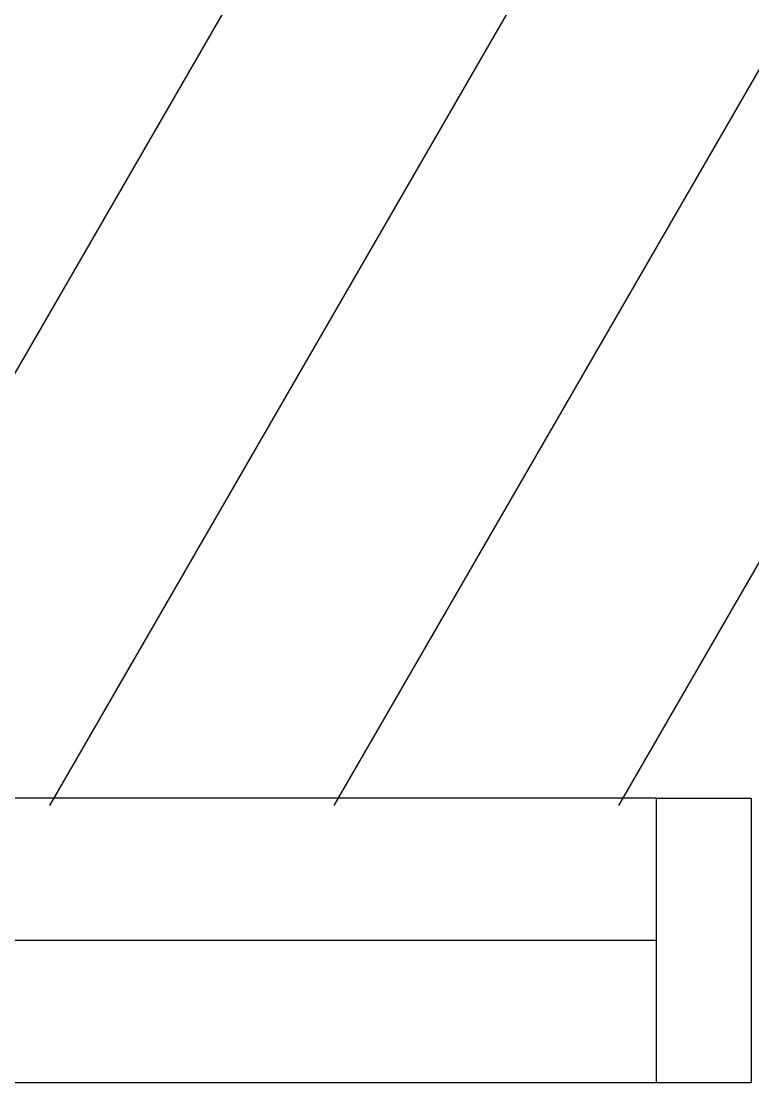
# Model space of a CAD drawing. Header units: inches. Extents: x -106706990 to 300603, y -86718466 to 1728185.
# Drawn here: x 58656 to 59042, y 40908 to 41468 of the extents above; entities that cross this region are included whole.
import ezdxf

# ---------------------------------------------------------------- set-up
doc = ezdxf.new("R2010")
doc.units = ezdxf.units.IN
doc.header["$MEASUREMENT"] = 0
doc.layers.add('A-PTILE', color=8, linetype='Continuous')
doc.layers.add('A-WIN', color=9, linetype='Continuous')

# ---------------------------------------------------------------- blocks, each defined once
blk = doc.blocks.new('A$C04C40081')
at = {"layer": 'A-WIN', "color": 8}
for p, q in [((850, 150), (50, 150)), ((850, 75), (50, 75)), ((850, 0), (50, 0))]:
    blk.add_line(p, q, dxfattribs=at)
at = {"layer": 'A-WIN', "color": 8, "linetype": 'Continuous'}
for points in [[(50, 150), (0, 150), (0, 0), (50, 0)], [(850, 150), (900, 150), (900, 0), (850, 0)]]:
    blk.add_lwpolyline(points, close=True, dxfattribs=at)

msp = doc.modelspace()

# ---------------------------------------------------------------- linework, layer by layer
at = {"layer": 'A-PTILE', "color": 8}
for p, q in [((58888.78, 41691.94), (58520.72, 41054.44)), ((59038.78, 41691.94), (58670.72, 41054.44)), ((59188.78, 41691.94), (58820.72, 41054.44)), ((59338.78, 41691.94), (58970.72, 41054.44))]:
    msp.add_line(p, q, dxfattribs=at)

# ---------------------------------------------------------------- block references
at = {"layer": 'A-WIN', "color": 8}
msp.add_blockref('A$C04C40081', (58140.77, 40908.32), dxfattribs=at)

doc.saveas('drawing.dxf')
